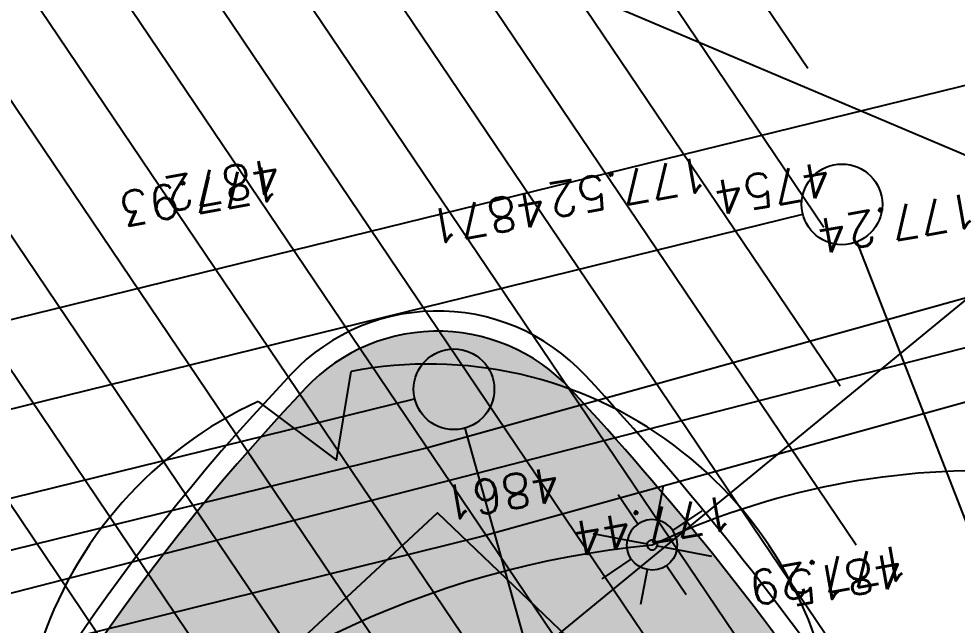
# Model space of a CAD drawing. Extents: x -2313930 to 3286427, y -3858277 to 2572692.
# Drawn here: x 6280 to 7210, y 8057 to 8658 of the extents above; entities that cross this region are included whole.
import ezdxf
from ezdxf.enums import TextEntityAlignment as Align
from ezdxf.lldxf.tags import DXFTag

# ---------------------------------------------------------------- set-up
doc = ezdxf.new("R2010")
doc.units = 0
for name, color, linetype, lineweight in [('_GAZELEC-RESERVATION 2', 132, 'Continuous', 18), ('Fond topo - P', 252, 'Continuous', 50), ('Fond topo - VOI', 252, 'Continuous', 25)]:
    doc.layers.add(name, color=color, linetype=linetype, lineweight=lineweight)
for name, color, linetype, plot in [('Fond topo - N', 252, 'Continuous', False), ('Fond topo - NCACHE', 252, 'Continuous', False), ('Fond topo - ZCACHE', 252, 'Continuous', False)]:
    doc.layers.add(name, color=color, linetype=linetype, plot=plot)
for name, color, linetype in [('Fond topo - Z_500', 252, 'Continuous'), ('prlm-VRD', 2, 'Continuous'), ('SA - arbre', 252, 'Continuous'), ('SA - bordure', 252, 'Continuous'), ('SA - bât D', 252, 'Continuous'), ('SA - CAB-réso', 252, 'Continuous'), ('SA - couvre sol', 252, 'Continuous'), ('SA - ECL-réso', 252, 'Eclairage public'), ('SA - EDF-réso', 252, 'Texte-BT'), ('SA - enrobé', 252, 'Continuous'), ('SA - EP-réso', 252, 'EP'), ('SA - EU-réso', 252, 'EU'), ('SA - EVMV', 252, 'Continuous'), ('SA - GAZ-réso', 252, 'Texte-GAZ'), ('SA - muret béton', 252, 'Continuous'), ('SA - PTT-réso', 252, 'Texte-Telecom')]:
    doc.layers.add(name, color=color, linetype=linetype)
doc.styles.add('Futura Std Book', font='')
doc.styles.add('Lignes', font='arial.ttf', dxfattribs={"height": 0.35})
doc.styles.add('SIMPLEX', font='simplex_.ttf', dxfattribs={"height": 1.25})
doc.styles.get('Futura Std Book').set_extended_font_data('Futura Std Book')
tags = doc.linetypes.add('Eclairage public', pattern='A,5,-0.25,["ECL",Lignes,S=1,R=0,X=0,Y=-0.18],-1.25', length=6.5).pattern_tags.tags
tags[15:16] = [DXFTag(74, 4), DXFTag(75, 0), DXFTag(340, '0'), DXFTag(46, 0.0), DXFTag(50, 0.0), DXFTag(44, 0.0), DXFTag(45, 0.0)]
tags[4:5] = [DXFTag(74, 4), DXFTag(75, 0), DXFTag(340, '0'), DXFTag(46, 0.0), DXFTag(50, 0.0), DXFTag(44, 0.0), DXFTag(45, 0.0)]
tags = doc.linetypes.add('EP', pattern='A,5,-0.25,["EP",Lignes,S=1,R=0,X=0,Y=-0.18],-1.25', length=6.5).pattern_tags.tags
tags[15:16] = [DXFTag(74, 4), DXFTag(75, 0), DXFTag(340, '0'), DXFTag(46, 0.0), DXFTag(50, 0.0), DXFTag(44, 0.0), DXFTag(45, 0.0)]
tags[4:5] = [DXFTag(74, 4), DXFTag(75, 0), DXFTag(340, '0'), DXFTag(46, 0.0), DXFTag(50, 0.0), DXFTag(44, 0.0), DXFTag(45, 0.0)]
tags = doc.linetypes.add('EU', pattern='A,5,-0.25,["EU",Lignes,S=1,R=0,X=0,Y=-0.18],-1.25', length=6.5).pattern_tags.tags
tags[15:16] = [DXFTag(74, 4), DXFTag(75, 0), DXFTag(340, '0'), DXFTag(46, 0.0), DXFTag(50, 0.0), DXFTag(44, 0.0), DXFTag(45, 0.0)]
tags[4:5] = [DXFTag(74, 4), DXFTag(75, 0), DXFTag(340, '0'), DXFTag(46, 0.0), DXFTag(50, 0.0), DXFTag(44, 0.0), DXFTag(45, 0.0)]
tags = doc.linetypes.add('Texte-BT', pattern='A,5,-0.25,["BT",Lignes,S=1,R=0,X=0,Y=-0.18],-1.25', length=6.5).pattern_tags.tags
tags[15:16] = [DXFTag(74, 4), DXFTag(75, 0), DXFTag(340, '0'), DXFTag(46, 0.0), DXFTag(50, 0.0), DXFTag(44, 0.0), DXFTag(45, 0.0)]
tags[4:5] = [DXFTag(74, 4), DXFTag(75, 0), DXFTag(340, '0'), DXFTag(46, 0.0), DXFTag(50, 0.0), DXFTag(44, 0.0), DXFTag(45, 0.0)]
tags = doc.linetypes.add('Texte-GAZ', pattern='A,5,-0.25,["GAZ",Lignes,S=1,R=0,X=0,Y=-0.18],-1.25', length=6.5).pattern_tags.tags
tags[15:16] = [DXFTag(74, 4), DXFTag(75, 0), DXFTag(340, '0'), DXFTag(46, 0.0), DXFTag(50, 0.0), DXFTag(44, 0.0), DXFTag(45, 0.0)]
tags[4:5] = [DXFTag(74, 4), DXFTag(75, 0), DXFTag(340, '0'), DXFTag(46, 0.0), DXFTag(50, 0.0), DXFTag(44, 0.0), DXFTag(45, 0.0)]
tags = doc.linetypes.add('Texte-Telecom', pattern='A,5,-0.25,["TEL",Lignes,S=1,R=0,X=0,Y=-0.18],-1.25', length=6.5).pattern_tags.tags
tags[15:16] = [DXFTag(74, 4), DXFTag(75, 0), DXFTag(340, '0'), DXFTag(46, 0.0), DXFTag(50, 0.0), DXFTag(44, 0.0), DXFTag(45, 0.0)]
tags[4:5] = [DXFTag(74, 4), DXFTag(75, 0), DXFTag(340, '0'), DXFTag(46, 0.0), DXFTag(50, 0.0), DXFTag(44, 0.0), DXFTag(45, 0.0)]
pattern_1 = [(349.2763985886067, (-277130161.1279894, -473864756.7787022), (22.32856350872324, 117.9043497231417), [37.5000005625, -202.5000030375]), (79.27639858860677, (-277130147.3110734, -473864759.3953308), (-235.8086994462835, 44.65712701744649), [15.000000225, -105.000001575]), (79.27639858860677, (-277130138.0997961, -473864761.1397498), (-235.8086994462835, 44.65712701744649), [15.000000225, -105.000001575]), (79.27639858860677, (-277130142.7054347, -473864760.2675403), (-235.8086994462835, 44.65712701744649), [18.75000028125, -101.25000151875]), (112.9664661186067, (-277130151.916716, -473864758.5231205), (-191.1515722884832, 280.4658259369293), [12.00000018, -420.7461593111922]), (45.58633105860677, (-277130133.4941673, -473864762.0119574), (22.32856353476547, 117.9043498154048), [12.00000018, -420.7461593111923]), (45.58633105860677, (-277130124.2828801, -473864763.7563783), (22.32856353476547, 117.9043498154048), [26.00000039, -406.6661590999923]), (112.9664661186067, (-277130161.1279894, -473864756.7787022), (-191.1515722884832, 280.4658259369293), [26.00000039, -406.6661590999922]), (349.2763985886067, (-277130073.3609553, -473864750.4999832), (22.32856350872324, 117.9043497231417), [44.42455106636825, -195.5754525336318]), (349.2763985886067, (-277130085.1249766, -473864728.4255323), (22.32856350872324, 117.9043497231417), [82.81008944215131, -56.09585564143782, 43.07431864611476, -58.01973967029608]), (349.2763985886067, (-277130096.7337571, -473864706.3804808), (22.32856350872324, 117.9043497231417), [119.4799495921992, -46.28746189431191, 29.47870124218051, -44.75389087130835]), (349.2763985886067, (-277130108.4191755, -473864684.3209158), (22.32856350872324, 117.9043497231417), [100.4611429069171, -139.5388606930829]), (349.2763985886067, (-277130104.5097786, -473864665.2146754), (22.32856350872324, 117.9043497231417), [65.56973938354608, -174.4302642164539])]

# ---------------------------------------------------------------- blocks, each defined once
blk = doc.blocks.new('200')
at = {"linetype": 'Continuous', "lineweight": -2}
blk.add_circle((0, 0), 0.4, dxfattribs=at)
blk = doc.blocks.new('Candélabre', base_point=(-13.42592592600001, -9.391534390999993))
for points in [[(-13.67592592600001, -9.391534390999993, -1), (-13.17592592600001, -9.391534390999993), (-13.37592592600001, -9.391534390999993, 1), (-13.475925926, -9.391534390999993)], [(-13.67592592600001, -9.391534390999993, -1), (-13.17592592600001, -9.391534390999993), (-13.37592592600001, -9.391534390999993, 1), (-13.475925926, -9.391534390999993)], [(-13.67592592600001, -9.391534390999993), (-13.475925926, -9.391534390999993, 1), (-13.37592592600001, -9.391534390999993), (-13.17592592600001, -9.391534390999993, -1)], [(-13.67592592600001, -9.391534390999993), (-13.475925926, -9.391534390999993, 1), (-13.37592592600001, -9.391534390999993), (-13.17592592600001, -9.391534390999993, -1)]]:
    blk.add_hatch(color=250).paths.add_polyline_path(points)
at = {"linetype": 'Continuous', "flags": 128}
for points in [[(-13.42592592600001, -9.141534390999993), (-13.42592592600001, -8.791534391999988)], [(-13.60270262100001, -9.214757695999992), (-13.850189994, -8.967270322999994)], [(-13.24914923200001, -9.214757696999996), (-13.001661857, -8.96727032199999)], [(-14.02592592600001, -9.391534390999993), (-13.67592592600001, -9.391534390999993)], [(-13.17592592600001, -9.391534390999993), (-12.825925927, -9.391534390999993)], [(-13.85018999600001, -9.815798461), (-13.60270262200001, -9.568311086999998)], [(-13.00166185800001, -9.815798458999993), (-13.249149231, -9.568311085999994)], [(-13.42592592600001, -9.991534390999988), (-13.42592592600001, -9.641534390999993)]]:
    blk.add_lwpolyline(points, dxfattribs=at)
for points in [[(-13.67592592600001, -9.391534390999993), (-13.475925926, -9.391534390999993, -1), (-13.37592592600001, -9.391534390999993), (-13.17592592600001, -9.391534390999993, 1)], [(-13.67592592600001, -9.391534390999993), (-13.475925926, -9.391534390999993, 1), (-13.37592592600001, -9.391534390999993), (-13.17592592600001, -9.391534390999993, -1)]]:
    blk.add_lwpolyline(points, format="xyb", close=True, dxfattribs=at)
blk = doc.blocks.new('PTOPO')
at = {"layer": 'Fond topo - NCACHE', "style": 'SIMPLEX'}
blk.add_attdef('MAT', text='', height=0.34, dxfattribs=at).set_placement((0.09999999986030161, -0.09999999962747097), align=Align.TOP_LEFT)
at = {"layer": 'Fond topo - ZCACHE', "style": 'SIMPLEX'}
blk.add_attdef('ALT', (0.09999999986030161, 0.09999999962747097), '', height=0.34, dxfattribs=at)
blk = doc.blocks.new('A$C1F970F0F')
at = {"layer": 'SA - couvre sol'}
h = blk.add_hatch(dxfattribs=at)
h.set_pattern_fill('PELOUSE6', color=256, scale=20.0000003, angle=-10.72360141139323, style=0, pattern_type=2)
h.set_pattern_definition(pattern_1)
edge = h.paths.add_edge_path()
edge.add_line((6335.94766446562, 9057.906686490796), (5886.296276689526, 8604.502703298296))
edge.add_arc((5616.481459429435, 8872.084400683229), 380.000000511181, 206.2859037988976, 315.23808789982166, ccw=False)
edge.add_line((5275.775203212008, 8703.801165148123), (5210.549457039155, 8835.857218275589))
edge.add_line((5210.549457039155, 8835.857218275589), (6202.844797042428, 9326.887013697162))
edge.add_line((6202.844797042428, 9326.88701369716), (6335.947664465621, 9057.906686490795))
h = blk.add_hatch(dxfattribs=at)
h.set_pattern_fill('PELOUSE6', color=256, scale=20.0000003, angle=-10.72360141139323, style=0, pattern_type=2)
h.set_pattern_definition(pattern_1)
edge = h.paths.add_edge_path()
edge.add_arc((4686.17633280365, 6461.263957909795), 2929.999943103911, 34.48608965995057, 42.89962862937583)
edge.add_arc((6700.681395940306, 8333.233251919955), 179.999999986126, 42.89962847510776, 139.7693510133963)
edge.add_arc((8036.110016895354, 7056.094568132154), 2027.519382076243, 136.5878893291629, 177.4536643126465)
edge.add_line((6010.592568096673, 7146.171807559098), (6018.948373371913, 7145.931843945988))
edge.add_line((6018.948373371913, 7145.931843945988), (6030.66105542983, 6828.889455646445))
edge.add_line((6030.661055429829, 6828.889455646445), (6086.545484387591, 6513.581804602189))
edge.add_line((6086.545484387591, 6513.581804602189), (6198.444306795145, 6127.414684863436))
edge.add_line((6198.444306795145, 6127.414684863435), (6298.474729685709, 5856.208511224729))
edge.add_line((6298.474729685709, 5856.20851122473), (6412.911502342192, 5600.584971789341))
edge.add_line((6412.911502342192, 5600.58497178934), (6430.976089253624, 5561.150698599641))
edge.add_line((6430.976089253624, 5561.150698599641), (6391.541816136887, 5543.086111698089))
edge.add_line((6391.541816136887, 5543.086111698089), (6373.477229225455, 5582.520384887787))
edge.add_line((6373.477229225455, 5582.520384887787), (6385.636062437989, 5588.090268212786))
edge.add_line((6385.636062437989, 5588.090268212785), (6270.263852773479, 5845.803342882811))
edge.add_line((6270.263852773479, 5845.803342882812), (6260.946051039006, 5842.366608122313))
edge.add_line((6260.946051039007, 5842.366608122313), (6247.104147932258, 5879.895286746139))
edge.add_line((6247.104147932258, 5879.895286746139), (6256.486317609877, 5883.355762637208))
edge.add_line((6256.486317609876, 5883.355762637208), (6193.646684101131, 6053.728895531077))
edge.add_line((6193.64668410113, 6053.728895531078), (6224.942961944316, 5457.232163833863))
edge.add_line((6224.942961944316, 5457.232163833862), (6349.299166892059, 5359.882025415485))
edge.add_line((6349.29916689206, 5359.882025415484), (6631.131740746965, 5067.486222945057))
edge.add_line((6631.131740746965, 5067.486222945058), (7007.85703846356, 4662.392471667164))
edge.add_arc((6266.884495562824, 4074.377509715027), 945.9396940674151, 15.593354854106678, 38.434526739372416, ccw=False)
edge.add_line((7178.007696354092, 4328.653772497254), (7183.460765751301, 4267.538145496965))
edge.add_line((7183.460765751301, 4267.538145496964), (7669.186119522447, 4309.38338142006))
edge.add_line((7669.186119522446, 4309.383381420061), (7572.789861443083, 5439.941213907456))
edge.add_line((7572.789861443084, 5439.941213907456), (7073.641136563043, 5396.939554527152))
edge.add_line((7073.641136563043, 5396.939554527152), (7049.790845618051, 5685.959026753412))
edge.add_line((7049.790845618052, 5685.959026753411), (7549.313860756474, 5728.992931432434))
edge.add_arc((8316.594495169884, 5740.649924566463), 767.3691793620403, 180.3057384606458, 180.870405297152, ccw=False)
edge.add_line((7549.236240977923, 5736.555152486859), (7069.119661158346, 5822.525488846271))
edge.add_arc((7072.644821027429, 5842.212368796683), 19.99999985711144, 176.038037171249, 259.8481260634846, ccw=False)
edge.add_arc((8504.663289780396, 5743.031176354228), 1455.448990157917, 169.2799127558144, 176.0380375514712, ccw=False)
edge.add_arc((4686.176394906122, 6461.263910698351), 2429.999890929686, -10.61202557555735, -2.87348500570751)
edge.add_arc((7133.095811341383, 6338.443570199892), 20.00000020604537, 90.1409179801426, 177.126514438636, ccw=False)
edge.add_line((7133.046621735704, 6358.44350999165), (7614.451910480803, 6359.627511750571))
edge.add_arc((4808.667676000008, 6462.331267599114), 2807.663304587354, -2.096335715599202, 3.063663128893586)
edge.add_line((7612.31817326701, 6612.388327016001), (7134.702083077234, 6568.527275144537))
edge.add_arc((7132.873113816116, 6588.443471704308), 20.00000034913729, 182.9755633723495, 275.24694149338035, ccw=False)
edge.add_arc((4686.176253983268, 6461.263919471268), 2430.000032833829, 2.975562460078157, 14.66949649561051)
edge.add_arc((7056.312932851384, 7081.709150914684), 20.00000017546606, 105.4364946998268, 194.6694959608697, ccw=False)
edge.add_line((7050.989529879269, 7100.987672291234), (7513.850932238078, 7228.798181061445))
edge.add_arc((4661.509376136225, 6453.410151785248), 2955.855028348035, 15.2079308550242, 20.10997397197326)
edge.add_line((7437.158970696407, 7469.701584797454), (6987.694531252516, 7301.450674901103))
edge.add_arc((6980.682960577042, 7320.181341844977), 20.00000018748722, 200.5227063343824, 290.522704699226, ccw=False)
edge.add_arc((4686.301945798502, 6461.319648332696), 2429.862781547547, 20.52251332408417, 34.12876932729812)
edge.add_arc((6713.483443369026, 7834.969993664992), 18.89001674430282, 120.96134875829961, 213.2758309628496, ccw=False)
edge.add_line((6703.765290681826, 7851.168457730977), (7101.268859919588, 8120.247909627737))
at = {"layer": 'SA - EVMV'}
h = blk.add_hatch(dxfattribs=at)
h.set_pattern_fill('_USER', color=256, scale=74.99999999999999, angle=-55.72360141139323, style=0, pattern_type=0)
h.set_pattern_definition([(304.2763985886068, (-277130161.1279894, -473864756.7787022), (61.97477650275113, 42.238928459823), [])])
h.paths.add_polyline_path([(6137.262643169798, 3161.503242351281), (5258.989506963931, 4651.014984356799), (5823.535050065982, 5411.828376675677), (6009.896409179055, 5810.580329425578), (6042.353956317322, 6037.937811191567), (5791.842057863324, 7412.226220178691), (5768.869517604411, 9187.383885517163), (6965.043931057882, 9781.279833201925), (7125.730307530321, 8202.475428701919), (7356.548247893039, 6578.483473019976), (7421.051285208732, 6215.102708379585), (8728.798868082513, 6201.995811803044), (8825.59209412568, 5455.189202343771), (8884.907463838514, 4910.231636065007), (8937.364138919358, 4349.844162727043), (8990.109761245629, 3720.436779551583), (8238.933497559277, 3575.005023445903)])
at = {"layer": 'SA - muret béton'}
h = blk.add_hatch(dxfattribs=at)
h.set_pattern_fill('_USER', color=256, scale=25, angle=-143.4936667190104, style=0, pattern_type=0)
h.set_pattern_definition([(216.5063332809896, (-277130161.1279894, -473864756.7787022), (14.87279096815364, -20.09477765036497), [])])
edge = h.paths.add_edge_path()
edge.add_line((5193.061519410154, 8827.203445430448), (5257.843294998138, 8694.944152735037))
edge.add_arc((5616.481459358143, 8872.084400278642), 400.0000002941545, 206.2859037540927, 315.2380879514633)
edge.add_line((5900.497056554697, 8590.419456090678), (6360.210637578124, 9053.969607238887))
edge.add_line((6360.210637578124, 9053.969607238887), (6220.770168921872, 9335.75724747537))
edge.add_line((6220.770168921872, 9335.75724747537), (6202.844797042428, 9326.88701369716))
edge.add_line((6202.844797042428, 9326.88701369716), (6335.94766446562, 9057.906686490796))
edge.add_line((6335.94766446562, 9057.906686490796), (5886.296276689526, 8604.502703298296))
edge.add_arc((5616.481459400329, 8872.08440050106), 380.0000004035717, 206.2859037762143, 315.2380879224146, ccw=False)
edge.add_line((5275.775203212008, 8703.801165148123), (5210.549457039155, 8835.857218275589))
edge.add_line((5210.549457039155, 8835.857218275589), (5193.061519410154, 8827.203445430448))
at = {"layer": 'Fond topo - VOI', "ltscale": 2, "flags": 128}
blk.add_lwpolyline([(5639.884015980822, 14282.76898646135), (6179.074060184528, 13730.4134533185, -0.005078430071305425), (6343.1483697738, 13545.11763264016, -0.01498965990198168), (6396.182976463164, 13480.14751606638, -0.008052881892180013), (6924.298623853121, 12768.62846445145, -0.02502080065405084), (7078.852120834868, 12528.76074308369, -0.01315237506544015), (7305.49723599993, 12109.95947007773, -0.01622344874307645), (7469.001968976629, 11760.20271195122, -0.0002441829907726637), (7504.611965031092, 11676.9913265394, -2.386900651964397e-05), (7868.449045659429, 10825.54154632405, -0.0004607339102045271), (8056.526262906224, 10384.2208908691, -0.0002713929879899899), (8374.720241644169, 9634.540919018482), (8900.918350322725, 8327.998671989055), (9181.050253584182, 7639.776394233361), (9227.846231822321, 7515.619963970066, -0.01912067303515585), (9430.073626438107, 6877.215983667462, -0.01912067306015491), (9582.936642438128, 6225.227902062202, -0.006135088442580186), (9621.373155263293, 6013.751243740732, -0.006135088374511259), (9654.60896875709, 5801.395117808072), (9743.87632691115, 5167.316416374032), (9926.38109093471, 3640.55347439608), (10105.54692394565, 2112.741898849393), (10117.19406944453, 2013.422494900099)], format="xyb", dxfattribs=at)
at = {"layer": 'SA - arbre', "ltscale": 3.900000095367432, "elevation": 9.999999999999998e-08, "flags": 128}
blk.add_lwpolyline([(6522.826219397098, 8443.623298374661), (6600.640402271447, 8385.435214466224), (6615.134094410359, 8473.290528121104)], dxfattribs=at)
at = {"layer": 'SA - arbre', "ltscale": 3.900000095367432}
for start, end in [(5.615758544138957, 100.9551486135385), (114.6790985122949, 210.1704842050026)]:
    blk.add_arc((6692.24411858516, 8074.928590994773), 405.7559995999999, start, end, dxfattribs=at)
at = {"layer": 'SA - bordure', "elevation": 9.999999999999998e-08, "flags": 128}
for points in [[(7633.669469462158, 6339.674716300604, 0.02605809049415018), (7631.103103215665, 6634.197565109461), (7132.873113495158, 6588.443471385939, 0.05106874003880187), (7056.312932571319, 7081.70915106251), (7538.311832372427, 7214.804121296649, 0.02476009810036266), (7448.94962701597, 7495.470609850445), (6980.682960525053, 7320.181341570459, 0.05928958460944116), (6715.044223976334, 7834.652031656822), (7129.292994216798, 8114.885499401262, 0.03793102981102866), (6847.190858420812, 8469.376475711182, 0.448929176355109), (6548.359163801135, 8462.840109695195, 0.1802867996624689), (5990.566606092258, 7146.026651659193)], [(7112.900078199147, 6587.405270960267, 0.05106873993652463), (7036.964878374047, 7076.644292085395, -0.4102981154760822), (7050.989529879269, 7100.987672291234), (7513.850932238078, 7228.798181061446, 0.02139245977515587), (7437.158970696407, 7469.701584797454), (6987.694531252517, 7301.450674901103, -0.414213559319059), (6961.952293898334, 7313.169770692741, 0.05928958515797771), (6698.482036738202, 7823.440700306689, -0.4143014340460295), (6703.837862160664, 7851.217581934368), (7101.439003088359, 8120.189162500496, 0.03624201714342074), (6832.535076851582, 8455.767356556842, 0.4497716766601062), (6563.260279393329, 8449.48916243595, 0.1803551462315874), (6010.547304919031, 7145.148202407152)]]:
    blk.add_lwpolyline(points, format="xyb", dxfattribs=at)
at = {"layer": 'SA - CAB-réso', "elevation": 9.999999999999998e-08, "flags": 128}
blk.add_lwpolyline([(9014.566115532376, 5048.241415424802), (8935.120619844252, 5117.710327440671, 0.09087497859259484), (7884.217388677309, 8639.080483669284), (7390.957962306487, 8489.118687360493), (6744.657857395806, 8309.685335149781), (5510.16022878775, 8004.412141119001, -0.2977231239250334), (5322.276951186663, 8053.934497477404), (4664.375473358868, 8848.007762671477), (4607.934646767239, 8916.130654775085, -0.05564552141704502), (4601.847878495041, 8925.4066386004, -0.366069999527649), (4649.300719062125, 9125.990703585443, -0.04315299786015206), (4656.642997819594, 9130.496374459515), (5002.349724613518, 9303.567502575448)], format="xyb", dxfattribs=at)
at = {"layer": 'SA - ECL-réso', "ltscale": 0.75, "elevation": 9.999999999999998e-08, "flags": 128}
blk.add_lwpolyline([(6079.62296544096, 7441.030052417758, -0.3688612105616934), (6913.385655810405, 8301.411355391892, -0.2546205328853831), (7642.34312649104, 8261.403504809092, -0.3073365536668565), (7868.785195376819, 7813.239566180241), (7870.647024769974, 7808.418928214736, -0.2495718796976199), (8349.543965804514, 6710.082718887611), (8349.52215911393, 6706.768986087925, -0.2136977009206384), (8597.694043863183, 5436.308932903066, -0.1946918286475566), (8695.712197281699, 4241.317790546431, -0.1897251175918905), (8808.86411701403, 3013.531902418893)], format="xyb", dxfattribs=at)
at = {"layer": 'SA - EDF-réso', "ltscale": 0.75, "flags": 128}
blk.add_lwpolyline([(5046.041507878794, 9213.655717316133), (4705.842430657141, 9043.341883282965, 0.3265561905725837), (4689.011295135912, 8974.949602441502), (4724.158320367117, 8932.527881266633), (5390.903404342826, 8127.79024660607, 0.3397143820577853), (5481.62072387948, 8100.372783806983), (6689.813242292834, 8397.587277643175), (7825.402460721983, 8713.943948785622), (7825.402460875883, 8713.943948472113)], format="xyb", dxfattribs=at)
at = {"layer": 'SA - enrobé'}
blk.add_lwpolyline([(5900.497056554697, 8590.419456090678), (6360.210637578124, 9053.969607238887), (7370.412407968218, 8625.864014690866), (6911.799090041725, 9536.10230415287), (7010.70128525668, 9585.742926046769), (7020.781452921752, 9564.310513012775), (7026.744363143154, 9567.115009892732), (7262.580432867897, 9105.719912583041), (7291.122638515357, 9119.14398292848), (7342.762054097051, 9009.348459506178), (7434.067245025048, 9026.616541510186), (7377.912303133283, 8937.40151477274), (7468.942843266607, 8745.166350041736), (4686.176285657987, 6461.263924183753), (8527.026134476295, 5741.917854959565), (8021.176637476873, 5699.405891852376), (8026.438139240248, 5638.331646462964), (8283.817952682304, 2650.753781131409), (7840.575959495666, 2552.961207407581), (8504.663795556335, 5743.031099718173), (4688.35858653882, 6461.895392988572), (6700.681395911883, 8333.233252020125), (8036.110024208943, 7056.094562955612), (5990.566606092258, 7146.026651659193)], dxfattribs=at)
at = {"layer": 'SA - EP-réso', "ltscale": 0.75, "elevation": 9.999999999999998e-08, "flags": 128}
for points in [[(5476.364211503751, 8238.86248018827), (7062.779799533959, 8629.316296148285)], [(7310.936242876101, 8103.014920706337), (7116.474907619288, 8601.472452942773)]]:
    blk.add_lwpolyline(points, dxfattribs=at)
at = {"layer": 'SA - EU-réso', "ltscale": 0.75, "elevation": 9.999999999999998e-08, "flags": 128}
for points in [[(5482.389323083076, 8151.964781955548), (6677.866005415715, 8446.13893599544)], [(6727.763208986407, 8417.020677996366), (7862.330741037192, 4370.375687025537)]]:
    blk.add_lwpolyline(points, dxfattribs=at)
at = {"layer": 'SA - GAZ-réso', "ltscale": 0.75, "elevation": 9.999999999999998e-08, "flags": 128}
blk.add_lwpolyline([(3937.753347925169, 7064.93969893315), (6099.762754711684, 8481.140260751581), (7456.981142001667, 8814.392517415643), (7497.083307229105, 9121.29084679752)], dxfattribs=at)
at = {"layer": 'SA - PTT-réso', "ltscale": 0.75, "flags": 128}
blk.add_lwpolyline([(5024.732854121656, 9258.85757003701), (4679.02612732773, 9085.786441921076, 0.3660700020447789), (4646.436661017153, 8948.030144574235), (5360.694660402774, 8085.93574160302, 0.2969984209989454), (5496.125569404907, 8052.450295171806), (7229.35082296638, 8498.247780616877, 0.3250922358221628), (7350.71844574773, 8652.91698662518, -0.1846671562784535), (7456.02052386487, 8745.633429343034), (7775.56419515513, 8873.871529833821)], format="xyb", dxfattribs=at)
at = {"layer": 'Fond topo - P', "ltscale": 2}
ref = blk.add_blockref('PTOPO', (6559.450161214526, 8643.629545837739), dxfattribs=dict(at, xscale=99.99999999999994, yscale=99.99999999999994, zscale=99.99999999999994, rotation=190.0656205306617))
ref.add_attrib('MAT', '4872', dxfattribs={"layer": 'Fond topo - N', "color": 0, "ltscale": 2, "height": 33.99999999999999, "rotation": 190.0656204987762, "style": 'SIMPLEX'}).set_placement((6547.856319382627, 8651.727868588097), align=Align.TOP_LEFT)
ref.add_attrib('ALT', '177.93', (6541.137145727334, 8678.195550791192), dxfattribs={"layer": 'Fond topo - Z_500', "color": 0, "ltscale": 2, "height": 33.99999999999999, "rotation": 190.0656204987762, "style": 'SIMPLEX'})
ref = blk.add_blockref('PTOPO', (6822.417771388057, 8611.665492256658), dxfattribs=dict(at, xscale=99.99999999999994, yscale=99.99999999999994, zscale=99.99999999999994, rotation=190.0656205306617))
ref.add_attrib('MAT', '4871', dxfattribs={"layer": 'Fond topo - N', "color": 0, "ltscale": 2, "height": 33.99999999999999, "rotation": 190.0656204987762, "style": 'SIMPLEX'}).set_placement((6810.823929521499, 8619.763814824006), align=Align.TOP_LEFT)
ref.add_attrib('ALT', '177.52', (6965.595741776104, 8686.803562382462), dxfattribs={"layer": 'Fond topo - Z_500', "color": 0, "ltscale": 2, "height": 33.99999999999999, "rotation": 190.0656204987762, "style": 'SIMPLEX'})
ref = blk.add_blockref('PTOPO', (7104.984149900894, 8640.294858547431), dxfattribs=dict(at, xscale=99.99999999999994, yscale=99.99999999999994, zscale=99.99999999999994, rotation=190.0656205306617))
ref.add_attrib('MAT', '4754', dxfattribs={"layer": 'Fond topo - N', "color": 0, "ltscale": 2, "height": 33.99999999999999, "rotation": 190.0656204987762, "style": 'SIMPLEX'}).set_placement((7093.390308091871, 8648.393181293457), align=Align.TOP_LEFT)
ref.add_attrib('ALT', '177.24', (7232.648563931339, 8651.35731402357), dxfattribs={"layer": 'Fond topo - Z_500', "color": 0, "ltscale": 2, "height": 33.99999999999999, "rotation": 190.0656204987762, "style": 'SIMPLEX'})
ref = blk.add_blockref('PTOPO', (6836.472709660694, 8337.692571538235), dxfattribs=dict(at, xscale=99.99999999999994, yscale=99.99999999999994, zscale=99.99999999999994, rotation=190.0656205306617))
ref.add_attrib('MAT', '4861', dxfattribs={"layer": 'Fond topo - N', "color": 0, "ltscale": 2, "height": 33.99999999999999, "rotation": 190.0656204987762, "style": 'SIMPLEX'}).set_placement((6824.878867828794, 8345.790894288595), align=Align.TOP_LEFT)
ref.add_attrib('ALT', '177.44', (6990.35429956148, 8351.309617583725), dxfattribs={"layer": 'Fond topo - Z_500', "color": 0, "ltscale": 2, "height": 33.99999999999999, "rotation": 190.0656204987762, "style": 'SIMPLEX'})
ref = blk.add_blockref('PTOPO', (7176.498134979826, 8252.611237680932), dxfattribs=dict(at, xscale=99.99999999999994, yscale=99.99999999999994, zscale=99.99999999999994, rotation=190.0656205306617))
ref.add_attrib('MAT', '4815', dxfattribs={"layer": 'Fond topo - N', "color": 0, "ltscale": 2, "height": 33.99999999999999, "rotation": 190.0656204987762, "style": 'SIMPLEX'}).set_placement((7164.904293170802, 8260.709560426958), align=Align.TOP_LEFT)
ref.add_attrib('ALT', '177.29', (7164.903683973333, 8302.11589592695), dxfattribs={"layer": 'Fond topo - Z_500', "color": 0, "ltscale": 2, "height": 33.99999999999999, "rotation": 190.0656204987762, "style": 'SIMPLEX'})
at = {"layer": 'SA - ECL-réso', "linetype": 'ByBlock', "xscale": 99.99999999999999, "yscale": 99.99999999999999, "zscale": 99.99999999999999, "rotation": 349.2763985886067}
blk.add_blockref('Candélabre', (6913.385655810405, 8301.411355391892), dxfattribs=at)
at = {"layer": 'SA - EP-réso', "xscale": 99.99999999999999, "yscale": 99.99999999999999, "zscale": 99.99999999999999, "rotation": 349.2763985886067}
blk.add_blockref('200', (7101.590553708538, 8638.962568421284), dxfattribs=at)
at = {"layer": 'SA - EU-réso', "linetype": 'ByBlock', "xscale": 99.99999999999999, "yscale": 99.99999999999999, "zscale": 99.99999999999999, "rotation": 349.2763985886067}
blk.add_blockref('200', (6716.917359696523, 8455.662660764838), dxfattribs=at)
at = {"layer": 'SA - bât D', "style": 'Futura Std Book'}
blk.add_text("mur d'enceinte ouest, portail et", height=101.0101997, rotation=115.9052560743141, dxfattribs=at).set_placement((7954.092633364427, 8826.709360125104))

msp = doc.modelspace()

# ---------------------------------------------------------------- linework, layer by layer
at = {"layer": '_GAZELEC-RESERVATION 2'}
msp.add_circle((486248.4803309143, -227485.9628347494), 2800178.148749841, dxfattribs=at)

# ---------------------------------------------------------------- block references
at = {"layer": 'prlm-VRD'}
msp.add_blockref('A$C1F970F0F', (-5.729869075061288, -165.0016201740946), dxfattribs=at)

doc.saveas('drawing.dxf')
